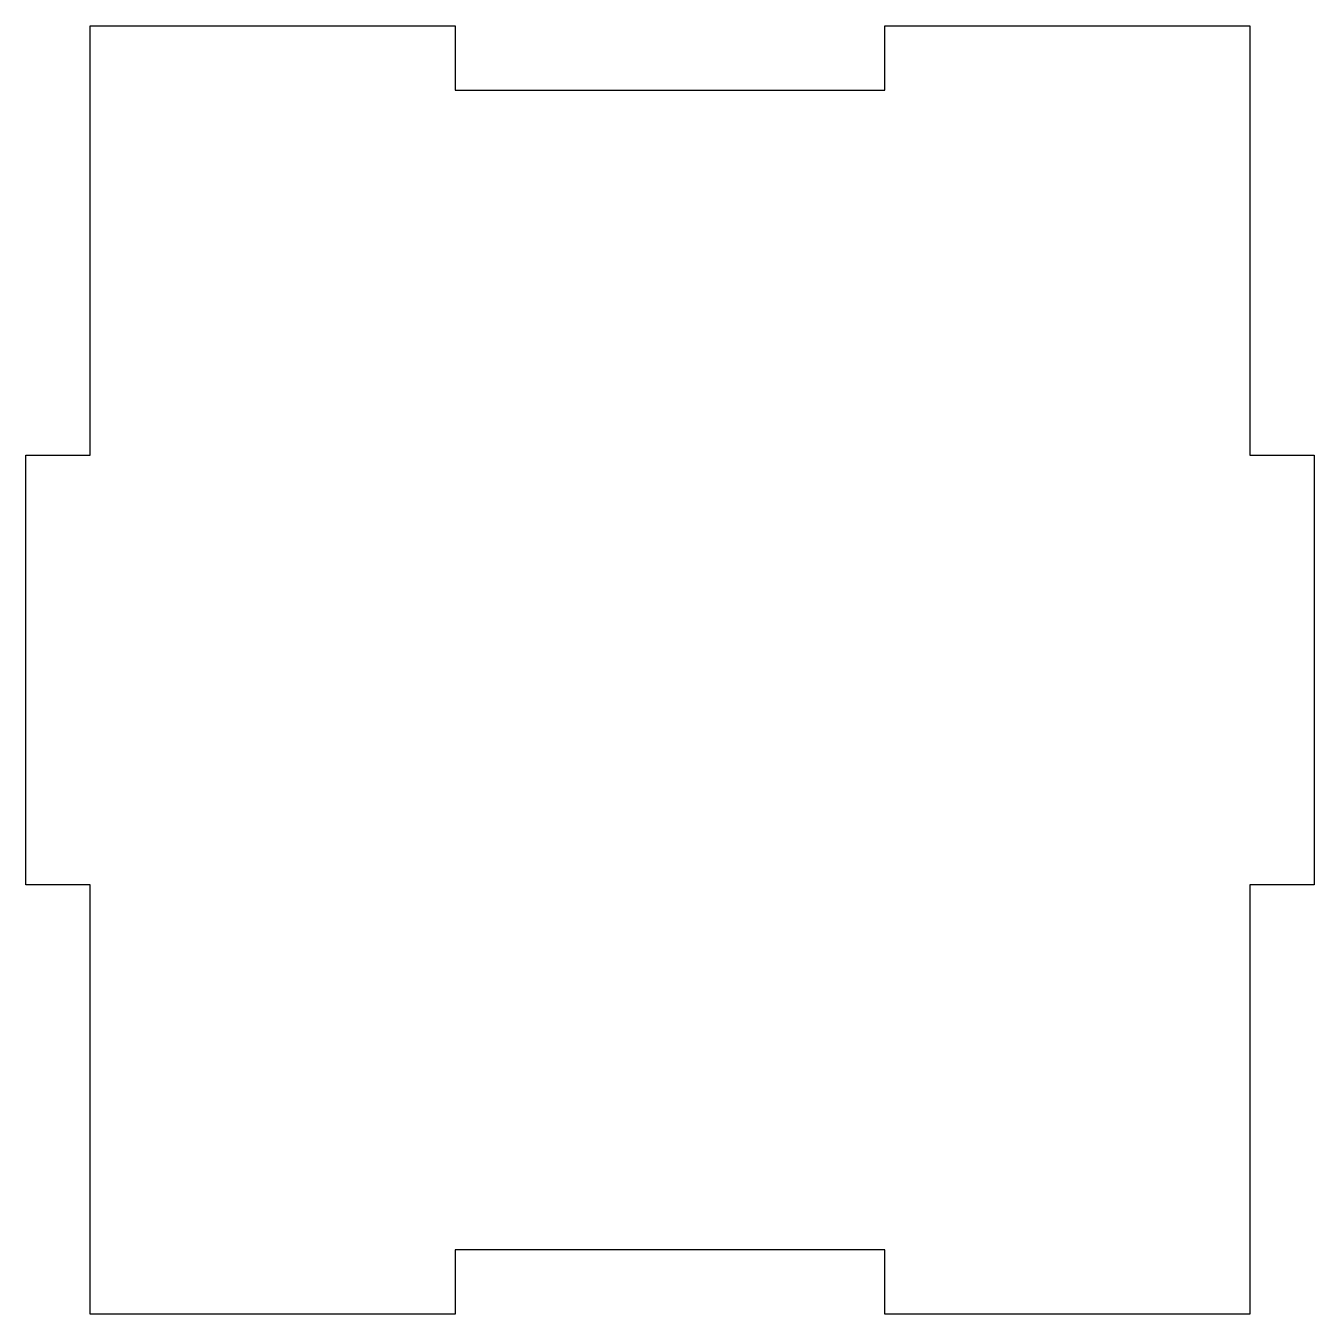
# Model space of a CAD drawing. Header units: millimetres. Extents: x -60 to 0, y 0 to 60.
import ezdxf

# ---------------------------------------------------------------- set-up
doc = ezdxf.new("R2010")
doc.units = ezdxf.units.MM
doc.layers.get('0').update_dxf_attribs({"linetype": 'CONTINUOUS'})

msp = doc.modelspace()

# ---------------------------------------------------------------- linework, layer by layer
msp.add_lwpolyline([(-40, 60), (-40, 57), (-20, 57), (-20, 60), (-3, 60), (-3, 40), (0, 40), (0, 20), (-3, 20), (-3, 0), (-20, 0), (-20, 3), (-40, 3), (-40, 0), (-57, 0), (-57, 20), (-60, 20), (-60, 40), (-57, 40), (-57, 60)], close=True)

doc.saveas('drawing.dxf')
